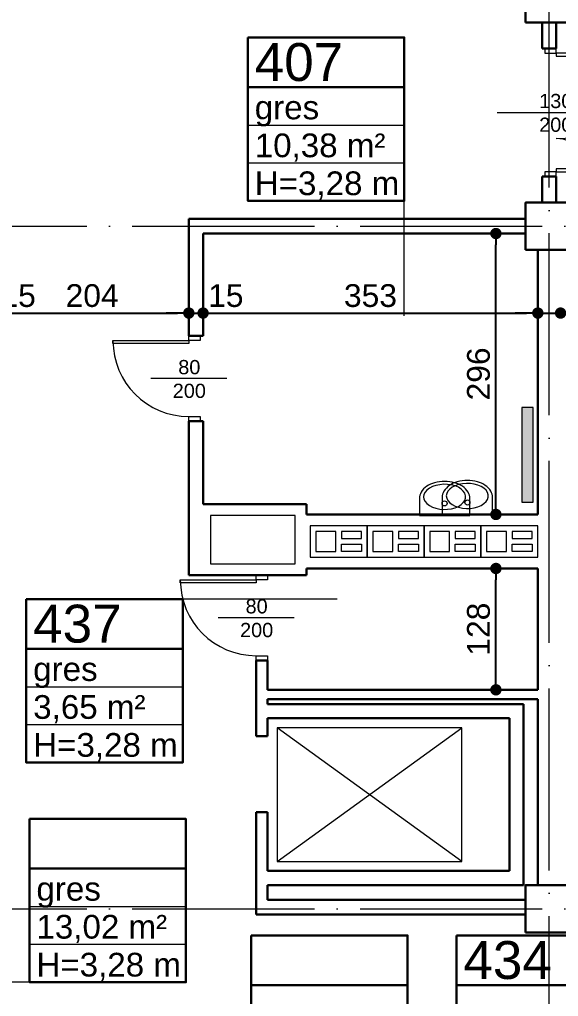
# Model space of a CAD drawing. Header units: millimetres. Extents: x 54 to 8480, y -22812 to 17434.
# Drawn here: x 2274 to 2842, y 6086 to 7117 of the extents above; entities that cross this region are included whole.
import ezdxf

# ---------------------------------------------------------------- set-up
doc = ezdxf.new("R2010")
doc.units = ezdxf.units.MM
doc.linetypes.add('ACAD_ISO04W100', pattern=[30, 24, -3, 0, -3])
for name, color, linetype, lineweight in [('000_armatura', 7, 'Continuous', 0), ('osie', 132, 'ACAD_ISO04W100', 0), ('STOLARKA', 97, 'Continuous', 0), ('tabelki', 151, 'Continuous', 0), ('wymiary', 150, 'Continuous', 0)]:
    doc.layers.add(name, color=color, linetype=linetype, lineweight=lineweight)
doc.layers.add('grzejniki', color=104, linetype='Continuous')
doc.layers.add('TABELKI PO UWAGACH', color=5, linetype='Continuous')
doc.styles.get("Standard").update_dxf_attribs({"font": 'arial.ttf'})
doc.dimstyles.new('ISO-25', dxfattribs={"dimtxt": 24, "dimasz": 12, "dimexe": 30, "dimexo": 30, "dimgap": 6, "dimtad": 1, "dimdec": 0, "dimtxsty": 'Standard', "dimblk": 'DOT', "dimcen": 2.5, "dimadec": 0, "dimazin": 0, "dimtfac": 1, "dimtdec": 0, "dimtmove": 0, "dimatfit": 3, "dimldrblk": 'DOT', "dimfxl": 1, "dimarcsym": 0})

# ---------------------------------------------------------------- blocks, each defined once
blk = doc.blocks.new('A$C13771EA7')
at = {"color": 132, "linetype": 'ACAD_ISO04W100', "lineweight": 0, "ltscale": 8}
for p, q in [((1231, -2874), (1231, 166)), ((-169, -994), (3231, -994)), ((-169, -1714), (3231, -1714))]:
    blk.add_line(p, q, dxfattribs=at)
blk = doc.blocks.new('A$C4A7D7A23')
at = {"layer": 'STOLARKA', "lineweight": 0}
blk.add_line((-67.5, 62.5), (-67.5, -62.5), dxfattribs=at)
for points in [[(-130, 12), (-135, 12), (-135, 0), (-130, 0)], [(0, 12), (-5, 12), (-5, 0), (0, 0)], [(-127, 0), (-130, 0), (-130, -35), (-127, -35)], [(-5, 0), (-8, 0), (-8, -90), (-5, -90)]]:
    blk.add_lwpolyline(points, close=True, dxfattribs=at)
for centre, radius, start, end in [((-130, 0), 35, 270, 0), ((-5, 0), 90, 180, 270)]:
    blk.add_arc(centre, radius, start, end, dxfattribs=at)
blk = doc.blocks.new('A$C1D836454')
at = {"color": 82, "lineweight": 0}
for points in [[(0, -16.5), (60, -16.5), (60, 16.5), (0, 16.5)], [(6, -10.5), (27, -10.5), (27, 10.5), (6, 10.5)], [(33, 3), (54, 3), (54, 10.5), (33, 10.5)], [(33, -3), (54, -3), (54, -10.5), (33, -10.5)]]:
    blk.add_lwpolyline(points, close=True, dxfattribs=at)
blk = doc.blocks.new('_Dot')
at = {"color": 0, "linetype": 'ByBlock', "lineweight": -2}
blk.add_line((-0.5, 0), (-1, 0), dxfattribs=at)
at = {"color": 0, "linetype": 'ByBlock', "lineweight": 0, "const_width": 0.5}
blk.add_lwpolyline([(-0.25, 0, 1), (0.25, 0, 1)], format="xyb", close=True, dxfattribs=at)
blk = doc.blocks.new('*D567')
at = {"layer": 'Defpoints', "color": 0, "linetype": 'Continuous', "lineweight": 0}
for p in [(2248.6, 6864.7), (2248.6, 6807.1), (2233.6, 6764.7)]:
    blk.add_point(p, dxfattribs=at)
at = {"layer": 'wymiary', "color": 0, "linetype": 'Continuous', "lineweight": -2}
for p, q in [((2233.6, 6794.7), (2233.6, 6837.1)), ((2248.6, 6834.7), (2248.6, 6777.1)), ((2221.6, 6807.1), (2209.6, 6807.1)), ((2233.6, 6807.1), (2248.6, 6807.1)), ((2260.6, 6807.1), (2272.6, 6807.1))]:
    blk.add_line(p, q, dxfattribs=at)
at = {"layer": 'wymiary', "color": 0, "linetype": 'Continuous', "lineweight": -2, "xscale": 12, "yscale": 12, "zscale": 12}
blk.add_blockref('_Dot', (2233.6, 6807.1), dxfattribs=at)
at = {"layer": 'wymiary', "color": 0, "linetype": 'Continuous', "lineweight": -2, "xscale": 12, "yscale": 12, "zscale": 12, "rotation": 180}
blk.add_blockref('_Dot', (2248.6, 6807.1), dxfattribs=at)
at = {"layer": 'wymiary', "color": 0, "linetype": 'Continuous', "lineweight": 0, "insert": (2272.6, 6825.4), "char_height": 24, "attachment_point": 5}
blk.add_mtext('15', dxfattribs=at)
blk = doc.blocks.new('*D568')
at = {"layer": 'Defpoints', "color": 0, "linetype": 'Continuous', "lineweight": 0}
for p in [(2248.6, 6864.7), (2452.6, 6807.1), (2452.6, 6807.1)]:
    blk.add_point(p, dxfattribs=at)
at = {"layer": 'wymiary', "color": 0, "linetype": 'Continuous', "lineweight": -2}
for p, q in [((2248.6, 6834.7), (2248.6, 6777.1)), ((2260.6, 6807.1), (2440.6, 6807.1))]:
    blk.add_line(p, q, dxfattribs=at)
at = {"layer": 'wymiary', "color": 0, "linetype": 'Continuous', "lineweight": -2, "xscale": 12, "yscale": 12, "zscale": 12, "rotation": 180}
blk.add_blockref('_Dot', (2248.6, 6807.1), dxfattribs=at)
at = {"layer": 'wymiary', "color": 0, "linetype": 'Continuous', "lineweight": -2, "xscale": 12, "yscale": 12, "zscale": 12}
blk.add_blockref('_Dot', (2452.6, 6807.1), dxfattribs=at)
at = {"layer": 'wymiary', "color": 0, "linetype": 'Continuous', "lineweight": 0, "insert": (2350.6, 6825.4), "char_height": 24, "attachment_point": 5}
blk.add_mtext('204', dxfattribs=at)
blk = doc.blocks.new('*D569')
at = {"layer": 'Defpoints', "color": 0, "linetype": 'Continuous', "lineweight": 0}
for p in [(2452.6, 6807.1), (2467.6, 6807.1), (2467.6, 6807.1)]:
    blk.add_point(p, dxfattribs=at)
at = {"layer": 'wymiary', "color": 0, "linetype": 'Continuous', "lineweight": -2}
for p, q in [((2440.6, 6807.1), (2428.6, 6807.1)), ((2452.6, 6807.1), (2467.6, 6807.1)), ((2479.6, 6807.1), (2491.6, 6807.1))]:
    blk.add_line(p, q, dxfattribs=at)
at = {"layer": 'wymiary', "color": 0, "linetype": 'Continuous', "lineweight": -2, "xscale": 12, "yscale": 12, "zscale": 12}
blk.add_blockref('_Dot', (2452.6, 6807.1), dxfattribs=at)
at = {"layer": 'wymiary', "color": 0, "linetype": 'Continuous', "lineweight": -2, "xscale": 12, "yscale": 12, "zscale": 12, "rotation": 180}
blk.add_blockref('_Dot', (2467.6, 6807.1), dxfattribs=at)
at = {"layer": 'wymiary', "color": 0, "linetype": 'Continuous', "lineweight": 0, "insert": (2491.6, 6825.4), "char_height": 24, "attachment_point": 5}
blk.add_mtext('15', dxfattribs=at)
blk = doc.blocks.new('*D570')
at = {"layer": 'Defpoints', "color": 0, "linetype": 'Continuous', "lineweight": 0}
for p in [(2467.6, 6807.1), (2820.6, 6807.1), (2820.6, 6807.1)]:
    blk.add_point(p, dxfattribs=at)
at = {"layer": 'wymiary', "color": 0, "linetype": 'Continuous', "lineweight": -2}
blk.add_line((2479.6, 6807.1), (2808.6, 6807.1), dxfattribs=at)
at = {"layer": 'wymiary', "color": 0, "linetype": 'Continuous', "lineweight": -2, "xscale": 12, "yscale": 12, "zscale": 12, "rotation": 180}
blk.add_blockref('_Dot', (2467.6, 6807.1), dxfattribs=at)
at = {"layer": 'wymiary', "color": 0, "linetype": 'Continuous', "lineweight": -2, "xscale": 12, "yscale": 12, "zscale": 12}
blk.add_blockref('_Dot', (2820.6, 6807.1), dxfattribs=at)
at = {"layer": 'wymiary', "color": 0, "linetype": 'Continuous', "lineweight": 0, "insert": (2644.1, 6825.4), "char_height": 24, "attachment_point": 5}
blk.add_mtext('353', dxfattribs=at)
blk = doc.blocks.new('*D571')
at = {"layer": 'Defpoints', "color": 0, "linetype": 'Continuous', "lineweight": 0}
for p in [(2820.6, 6807.1), (2844.6, 6807.1), (2844.6, 6807.1)]:
    blk.add_point(p, dxfattribs=at)
at = {"layer": 'wymiary', "color": 0, "linetype": 'Continuous', "lineweight": -2}
for p, q in [((2808.6, 6807.1), (2796.6, 6807.1)), ((2820.6, 6807.1), (2844.6, 6807.1)), ((2856.6, 6807.1), (2868.6, 6807.1))]:
    blk.add_line(p, q, dxfattribs=at)
at = {"layer": 'wymiary', "color": 0, "linetype": 'Continuous', "lineweight": -2, "xscale": 12, "yscale": 12, "zscale": 12}
blk.add_blockref('_Dot', (2820.6, 6807.1), dxfattribs=at)
at = {"layer": 'wymiary', "color": 0, "linetype": 'Continuous', "lineweight": -2, "xscale": 12, "yscale": 12, "zscale": 12, "rotation": 180}
blk.add_blockref('_Dot', (2844.6, 6807.1), dxfattribs=at)
at = {"layer": 'wymiary', "color": 0, "linetype": 'Continuous', "lineweight": 0, "insert": (2868.6, 6825.2), "char_height": 24, "attachment_point": 5}
blk.add_mtext('24', dxfattribs=at)
blk = doc.blocks.new('*D572')
at = {"layer": 'Defpoints', "color": 0, "linetype": 'Continuous', "lineweight": 30}
for p in [(2844.6, 6807.1), (3101.6, 6807.1), (3101.6, 6807.1)]:
    blk.add_point(p, dxfattribs=at)
at = {"layer": 'wymiary', "color": 0, "linetype": 'Continuous', "lineweight": -2}
blk.add_line((2856.6, 6807.1), (3089.6, 6807.1), dxfattribs=at)
at = {"layer": 'wymiary', "color": 0, "linetype": 'Continuous', "lineweight": -2, "xscale": 12, "yscale": 12, "zscale": 12, "rotation": 180}
blk.add_blockref('_Dot', (2844.6, 6807.1), dxfattribs=at)
at = {"layer": 'wymiary', "color": 0, "linetype": 'Continuous', "lineweight": -2, "xscale": 12, "yscale": 12, "zscale": 12}
blk.add_blockref('_Dot', (3101.6, 6807.1), dxfattribs=at)
at = {"layer": 'wymiary', "color": 0, "linetype": 'Continuous', "lineweight": 0, "insert": (2952, 6825.4), "char_height": 24, "attachment_point": 5}
blk.add_mtext('257', dxfattribs=at)
blk = doc.blocks.new('*D810')
at = {"layer": 'Defpoints', "color": 0, "linetype": 'Continuous', "lineweight": 0}
for p in [(2776.4, 6537.7), (2820.6, 6537.7), (2820.6, 6409.7)]:
    blk.add_point(p, dxfattribs=at)
at = {"layer": 'wymiary', "color": 0, "linetype": 'Continuous', "lineweight": -2}
for p, q in [((2790.6, 6537.7), (2746.4, 6537.7)), ((2776.4, 6421.7), (2776.4, 6525.7)), ((2790.6, 6409.7), (2746.4, 6409.7))]:
    blk.add_line(p, q, dxfattribs=at)
at = {"layer": 'wymiary', "color": 0, "linetype": 'Continuous', "lineweight": -2, "xscale": 12, "yscale": 12, "zscale": 12}
for p, rotation in [((2776.4, 6537.7), 90), ((2776.4, 6409.7), 270)]:
    blk.add_blockref('_Dot', p, dxfattribs=dict(at, rotation=rotation))
at = {"layer": 'wymiary', "color": 0, "linetype": 'Continuous', "lineweight": 0, "insert": (2758.1, 6473.7), "char_height": 24, "attachment_point": 5, "rotation": 90}
blk.add_mtext('128', dxfattribs=at)
blk = doc.blocks.new('*D811')
at = {"layer": 'Defpoints', "color": 0, "linetype": 'Continuous', "lineweight": 0}
for p in [(2776.4, 6891), (2807.6, 6891), (2820.6, 6594.7)]:
    blk.add_point(p, dxfattribs=at)
at = {"layer": 'wymiary', "color": 0, "linetype": 'Continuous', "lineweight": -2}
for p, q in [((2777.6, 6891), (2746.4, 6891)), ((2776.4, 6606.7), (2776.4, 6879)), ((2790.6, 6594.7), (2746.4, 6594.7))]:
    blk.add_line(p, q, dxfattribs=at)
at = {"layer": 'wymiary', "color": 0, "linetype": 'Continuous', "lineweight": -2, "xscale": 12, "yscale": 12, "zscale": 12}
for p, rotation in [((2776.4, 6891), 90), ((2776.4, 6594.7), 270)]:
    blk.add_blockref('_Dot', p, dxfattribs=dict(at, rotation=rotation))
at = {"layer": 'wymiary', "color": 0, "linetype": 'Continuous', "lineweight": 0, "insert": (2758.1, 6742.9), "char_height": 24, "attachment_point": 5, "rotation": 90}
blk.add_mtext('296', dxfattribs=at)
blk = doc.blocks.new('A$C508466D2')
at = {"layer": 'grzejniki', "linetype": 'Continuous', "lineweight": 0}
blk.add_hatch(color=256, dxfattribs=at).paths.add_polyline_path([(-50, -12), (50, -12), (50, 0), (-50, 0)])
blk.add_lwpolyline([(-50, -12), (50, -12), (50, 0), (-50, 0)], close=True, dxfattribs=at)
blk = doc.blocks.new('A$C4F134952')
for p, q in [((0, 26.6), (-18, 26.6)), ((0, -26.6), (0, 26.6)), ((-18, -26.6), (0, -26.6))]:
    blk.add_line(p, q)
blk.add_lwpolyline([(-18, 26.6, 0.138474), (-24.4, 24.8, 0.107069), (-30.7, 18.8, 0.080452), (-34.5, 10.6, 0.068264), (-35.9, 0, 0.068264), (-34.5, -10.6, 0.080452), (-30.7, -18.8, 0.107069), (-24.4, -24.8, 0.138474), (-18, -26.6, 0.138474)], format="xyb")
at = {"flags": 128}
blk.add_lwpolyline([(-19.5, -22.2), (-17, -21.8), (-14.6, -20.6), (-12.4, -18.6), (-10.4, -16), (-8.8, -12.9), (-7.5, -9.2), (-6.7, -5.2), (-6.3, -1), (-6.4, 3.2), (-7, 7.3), (-8.1, 11.1), (-9.5, 14.5), (-11.4, 17.4), (-13.5, 19.7), (-15.8, 21.3), (-18.3, 22.1), (-20.8, 22.1), (-23.3, 21.3), (-25.6, 19.7), (-27.7, 17.4), (-29.6, 14.5), (-31, 11.1), (-32.1, 7.3), (-32.7, 3.2), (-32.8, -1), (-32.4, -5.2), (-31.6, -9.2), (-30.3, -12.9), (-28.7, -16), (-26.7, -18.6), (-24.5, -20.6), (-22.1, -21.8)], close=True, dxfattribs=at)
blk.add_circle((-12.6, 0), 2.66)

msp = doc.modelspace()

# ---------------------------------------------------------------- linework, layer by layer
at = {"lineweight": 30}
for p, q in [((2825.1, 7113.7), (2825.1, 7086.2)), ((2840.1, 7113.7), (2840.1, 7086.2)), ((2840.1, 7086.2), (2825.1, 7086.2)), ((2825.1, 6923.7), (2825.1, 6951.2)), ((2840.1, 6951.2), (2825.1, 6951.2)), ((2840.1, 6923.7), (2840.1, 6951.2)), ((2452.6, 6906.4), (2452.6, 6783)), ((2807.6, 6906.4), (2452.6, 6906.4)), ((2467.6, 6891), (2467.6, 6783)), ((2807.6, 6891), (2467.6, 6891)), ((2820.6, 6873.7), (2820.6, 6594.7)), ((2452.6, 6783), (2452.6, 6783)), ((2452.6, 6783), (2467.6, 6783)), ((2464.6, 6783), (2464.6, 6783)), ((2452.6, 6693), (2452.6, 6530.7)), ((2452.6, 6693), (2467.6, 6693)), ((2467.6, 6693), (2467.6, 6605.7)), ((2467.6, 6605.7), (2576.6, 6605.7)), ((2576.6, 6594.7), (2576.6, 6605.7)), ((2576.6, 6594.7), (2820.6, 6594.7)), ((2576.6, 6537.7), (2820.6, 6537.7)), ((2576.6, 6530.7), (2576.6, 6537.7)), ((2820.6, 6537.7), (2820.6, 6409.7)), ((2452.6, 6530.7), (2523.6, 6530.7)), ((2523.6, 6530.7), (2523.6, 6530.7)), ((2523.6, 6530.7), (2535.6, 6530.7)), ((2535.6, 6530.7), (2535.6, 6530.7)), ((2535.6, 6530.7), (2576.6, 6530.7)), ((2523.6, 6440.7), (2523.6, 6360.7)), ((2523.6, 6440.7), (2535.6, 6440.7)), ((2535.6, 6440.7), (2535.6, 6409.7)), ((2820.6, 6409.7), (2535.6, 6409.7)), ((2820.6, 6399.7), (2535.6, 6399.7)), ((2535.6, 6394.7), (2535.6, 6399.7)), ((2820.6, 6399.7), (2820.6, 6203.7)), ((2805.6, 6394.7), (2535.6, 6394.7)), ((2805.6, 6394.7), (2805.6, 6203.7)), ((2535.6, 6379.7), (2535.6, 6360.7)), ((2790.6, 6379.7), (2535.6, 6379.7)), ((2790.6, 6379.7), (2790.6, 6218.7)), ((2523.6, 6360.7), (2535.6, 6360.7)), ((2523.6, 6280.7), (2523.6, 6172.7)), ((2523.6, 6280.7), (2535.6, 6280.7)), ((2535.6, 6280.7), (2535.6, 6218.7)), ((2790.6, 6218.7), (2535.6, 6218.7)), ((2805.6, 6203.7), (2535.6, 6203.7)), ((2535.6, 6203.7), (2535.6, 6188.1)), ((2807.6, 6188.1), (2535.6, 6188.1)), ((2807.6, 6172.7), (2523.6, 6172.7))]:
    msp.add_line(p, q, dxfattribs=at)
at = {"lineweight": 0}
for p, q in [((2545.6, 6228.7), (2740.6, 6369.7)), ((2740.6, 6228.7), (2545.6, 6369.7))]:
    msp.add_line(p, q, dxfattribs=at)
at = {"lineweight": 30}
for points in [[(2807.6, 7113.7), (2857.6, 7113.7), (2857.6, 7163.7), (2807.6, 7163.7)], [(2807.6, 6873.7), (2857.6, 6873.7), (2857.6, 6923.7), (2807.6, 6923.7)], [(2807.6, 6153.7), (2857.6, 6153.7), (2857.6, 6203.7), (2807.6, 6203.7)]]:
    msp.add_lwpolyline(points, close=True, dxfattribs=at)
at = {"color": 82, "lineweight": 0}
msp.add_lwpolyline([(2475.6, 6542.7), (2564.6, 6542.7), (2564.6, 6593.7), (2475.6, 6593.7)], close=True, dxfattribs=at)
at = {"lineweight": 0}
msp.add_lwpolyline([(2545.6, 6228.7), (2740.6, 6228.7), (2740.6, 6369.7), (2545.6, 6369.7)], close=True, dxfattribs=at)
at = {"layer": 'STOLARKA', "lineweight": 0}
for p, q in [((2492.6, 6738), (2412.6, 6738)), ((2563.6, 6485.7), (2483.6, 6485.7))]:
    msp.add_line(p, q, dxfattribs=at)
for points in [[(2464.6, 6783), (2464.6, 6778), (2452.6, 6778), (2452.6, 6783)], [(2452.6, 6778), (2452.6, 6775), (2372.6, 6775), (2372.6, 6778)], [(2464.6, 6698), (2464.6, 6693), (2452.6, 6693), (2452.6, 6698)], [(2523.6, 6525.7), (2523.6, 6522.7), (2443.6, 6522.7), (2443.6, 6525.7)], [(2535.6, 6530.7), (2535.6, 6525.7), (2523.6, 6525.7), (2523.6, 6530.7)], [(2535.6, 6445.7), (2535.6, 6440.7), (2523.6, 6440.7), (2523.6, 6445.7)]]:
    msp.add_lwpolyline(points, close=True, dxfattribs=at)
for centre in [(2452.6, 6778), (2523.6, 6525.7)]:
    msp.add_arc(centre, 80, 180, 270, dxfattribs=at)
at = {"layer": 'TABELKI PO UWAGACH', "color": 30, "linetype": 'Continuous', "lineweight": 30}
for p, q in [((2514.9, 7045.4), (2679.8, 7045.4)), ((2281.2, 6453), (2446.1, 6453)), ((2284.7, 6221.3), (2449.6, 6221.3)), ((2518.4, 6098.2), (2683.3, 6098.2)), ((2734.9, 6098.2), (2899.8, 6098.2))]:
    msp.add_line(p, q, dxfattribs=at)
at = {"layer": 'TABELKI PO UWAGACH', "color": 30, "linetype": 'Continuous', "lineweight": 0}
for p, q in [((2514.9, 7005.4), (2679.8, 7005.4)), ((2514.9, 6965.4), (2679.8, 6965.4)), ((2679.8, 6804.3), (2679.8, 6925.4)), ((2609, 6505.4), (2446.1, 6505.4)), ((2281.2, 6413), (2446.1, 6413)), ((2281.2, 6373), (2446.1, 6373)), ((2284.7, 6181.3), (2449.6, 6181.3)), ((2284.7, 6141.3), (2449.6, 6141.3)), ((2284.7, 6101.3), (2121.8, 6101.3))]:
    msp.add_line(p, q, dxfattribs=at)
at = {"layer": 'TABELKI PO UWAGACH', "color": 30, "linetype": 'Continuous', "lineweight": 30}
for points in [[(2514.9, 7097.8), (2679.8, 7097.8), (2679.8, 6925.4), (2514.9, 6925.4)], [(2281.2, 6505.4), (2446.1, 6505.4), (2446.1, 6333), (2281.2, 6333)], [(2284.7, 6273.6), (2449.6, 6273.6), (2449.6, 6101.3), (2284.7, 6101.3)], [(2518.4, 6150.6), (2683.3, 6150.6), (2683.3, 5978.2), (2518.4, 5978.2)], [(2734.9, 6150.6), (2899.8, 6150.6), (2899.8, 5978.2), (2734.9, 5978.2)]]:
    msp.add_lwpolyline(points, close=True, dxfattribs=at)

# ---------------------------------------------------------------- block references
at = {"lineweight": 30, "rotation": 90}
msp.add_blockref('A$C4A7D7A23', (2840.1, 7086.2), dxfattribs=at)
at = {"color": 7, "lineweight": 30}
for p in [(2580.6, 6566.2), (2640.6, 6566.2), (2700.6, 6566.2), (2760.6, 6566.2)]:
    msp.add_blockref('A$C1D836454', p, dxfattribs=at)
at = {"layer": '000_armatura', "rotation": 270}
for p in [(2722.3, 6593.7), (2746.3, 6594.7)]:
    msp.add_blockref('A$C4F134952', p, dxfattribs=at)
at = {"layer": 'grzejniki', "linetype": 'Continuous', "lineweight": 0, "rotation": 90}
msp.add_blockref('A$C508466D2', (2803.6, 6657.5), dxfattribs=at)
at = {"layer": 'osie', "lineweight": 30, "rotation": 359.9999999999884}
msp.add_blockref('A$C13771EA7', (1601.6, 7892.7), dxfattribs=at)

# ---------------------------------------------------------------- texts
at = {"layer": 'STOLARKA', "lineweight": 0, "char_height": 15, "width": 74.399}
for s, insert, attachment_point in [('\\pxqc;130\\P200', (2802.3, 7038.3), 1), ('\\pxqc;80\\P200', (2490.3, 6757.6), 3), ('\\pxqc;80\\P200', (2561.3, 6505.3), 3)]:
    msp.add_mtext(s, dxfattribs=dict(at, insert=insert, attachment_point=attachment_point))
at = {"layer": 'tabelki', "color": 5, "linetype": 'Continuous', "lineweight": 0, "attachment_point": 1}
for s, insert, char_height, width in [('\\pxql;407', (2522.1, 7091.9), 40, 47.056), ('\\pxql;gres', (2522.1, 7036.5), 25, 194.396), ('\\pxql;10,38 m²', (2522.1, 6996.5), 25, 160.906), ('\\pxql;H=3,28 m', (2522.1, 6956.5), 25, 182.523), ('\\pxql;437', (2288.5, 6499.5), 40, 47.056), ('\\pxql;gres', (2288.5, 6444.1), 25, 194.396), ('\\pxql;3,65 m²', (2288.5, 6404.1), 25, 160.906), ('\\pxql;H=3,28 m', (2288.5, 6364.1), 25, 182.523), ('\\pxql;gres', (2291.9, 6212.3), 25, 194.396), ('\\pxql;13,02 m²', (2291.9, 6172.3), 25, 160.906), ('\\pxql;434', (2742.1, 6144.7), 40, 47.056), ('\\pxql;H=3,28 m', (2291.9, 6132.3), 25, 182.523)]:
    msp.add_mtext(s, dxfattribs=dict(at, insert=insert, char_height=char_height, width=width))

# ---------------------------------------------------------------- dimensions: what is measured, and where the dimension line sits
at = {"layer": 'wymiary', "linetype": 'Continuous', "lineweight": 0}
for base, p1, p2, picture, middle in [((2776.4, 6891), (2820.6, 6594.7), (2807.6, 6891), '*D811', (2758.1, 6742.9)), ((2776.4, 6537.7), (2820.6, 6409.7), (2820.6, 6537.7), '*D810', (2758.1, 6473.7))]:
    dim = msp.add_linear_dim(base=base, p1=p1, p2=p2, angle=90, dimstyle='ISO-25', dxfattribs=at)
    dim.commit()
    dim.dimension.update_dxf_attribs({"geometry": picture, "text_midpoint": middle})
for base, p1, p2, picture, middle in [((2248.6, 6807.1), (2233.6, 6764.7), (2248.6, 6864.7), '*D567', (2272.6, 6807.1)), ((2467.6, 6807.1), (2452.6, 6807.1), (2467.6, 6807.1), '*D569', (2491.6, 6807.1)), ((2844.6, 6807.1), (2820.6, 6807.1), (2844.6, 6807.1), '*D571', (2868.6, 6807.1)), ((3101.6, 6807.1), (2844.6, 6807.1), (3101.6, 6807.1), '*D572', (2952, 6807.1))]:
    dim = msp.add_linear_dim(base=base, p1=p1, p2=p2, dimstyle='ISO-25', override={"dimtmove": 1}, dxfattribs=at)
    dim.commit()
    dim.dimension.update_dxf_attribs({"geometry": picture, "text_midpoint": middle, "dimtype": 160})
for base, p1, p2, picture, middle in [((2452.6, 6807.1), (2248.6, 6864.7), (2452.6, 6807.1), '*D568', (2350.6, 6825.4)), ((2820.6, 6807.1), (2467.6, 6807.1), (2820.6, 6807.1), '*D570', (2644.1, 6825.4))]:
    dim = msp.add_linear_dim(base=base, p1=p1, p2=p2, dimstyle='ISO-25', override={"dimtmove": 1}, dxfattribs=at)
    dim.commit()
    dim.dimension.update_dxf_attribs({"geometry": picture, "text_midpoint": middle})

doc.saveas('drawing.dxf')
